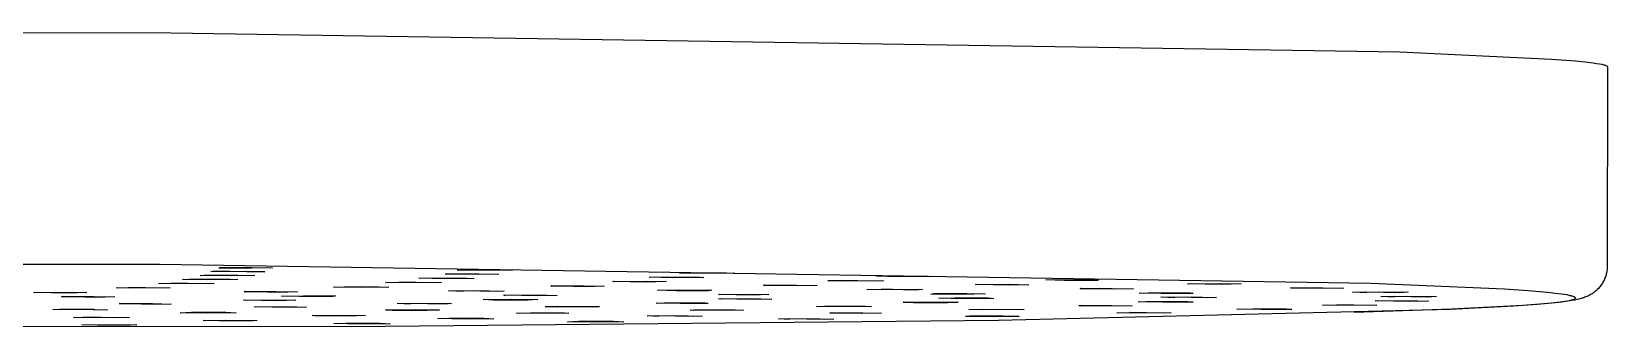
# Model space of a CAD drawing. Header units: millimetres. Extents: x -10942 to 92711, y -16583 to 30009.
# Drawn here: x -5009.8 to -4900.8, y 5350.2 to 5370.6 of the extents above; entities that cross this region are included whole.
import ezdxf

# ---------------------------------------------------------------- set-up
doc = ezdxf.new("R2010")
doc.units = ezdxf.units.MM
doc.header["$LTSCALE"] = 1000
doc.header["$MEASUREMENT"] = 0
doc.layers.add('Default', color=7, linetype='Continuous', true_color=0x000000)

# ---------------------------------------------------------------- blocks, each defined once
blk = doc.blocks.new('Raindance S Showerpipe 300 1jet+thermostat 27114000 front')
at = {"layer": 'Default', "color": 7, "true_color": 0xffffff}
for p, q in [((276.64, 1567.59), (391.31, 1567.51)), ((391.31, 1567.51), (476.33, 1566.18)), ((476.33, 1566.18), (486.82, 1565.69)), ((486.82, 1565.69), (488.48, 1565.56)), ((488.48, 1565.56), (489.15, 1565.49)), ((489.15, 1565.49), (489.7, 1565.43)), ((489.7, 1565.43), (489.93, 1565.39)), ((489.93, 1565.39), (490.13, 1565.36)), ((490.13, 1565.36), (490.3, 1565.33)), ((490.3, 1565.33), (490.38, 1565.31)), ((490.38, 1565.31), (490.44, 1565.29)), ((490.44, 1565.29), (490.47, 1565.28)), ((490.47, 1565.28), (490.5, 1565.27)), ((490.5, 1565.27), (490.53, 1565.27)), ((490.53, 1565.27), (490.55, 1565.26)), ((490.55, 1565.26), (490.57, 1565.25)), ((490.57, 1565.25), (490.6, 1565.24)), ((490.6, 1565.24), (490.61, 1565.24)), ((490.61, 1565.24), (490.61, 1565.23)), ((490.61, 1565.23), (490.62, 1565.23)), ((490.62, 1565.23), (490.63, 1565.22)), ((490.63, 1565.22), (490.64, 1565.22)), ((490.64, 1565.22), (490.65, 1565.21)), ((490.65, 1565.21), (490.65, 1565.21)), ((490.65, 1565.21), (490.66, 1565.21)), ((490.66, 1565.21), (490.66, 1565.2)), ((490.66, 1565.2), (490.67, 1565.2)), ((490.67, 1565.2), (490.67, 1565.19)), ((490.67, 1565.19), (490.68, 1565.19)), ((490.69, 1565.15), (490.67, 1551.36)), ((490.68, 1565.19), (490.68, 1565.18)), ((490.68, 1565.18), (490.69, 1565.18)), ((490.69, 1565.18), (490.69, 1565.18)), ((490.69, 1565.18), (490.69, 1565.17)), ((490.69, 1565.17), (490.69, 1565.17)), ((490.69, 1565.17), (490.69, 1565.16)), ((490.69, 1565.16), (490.69, 1565.16)), ((490.69, 1565.16), (490.69, 1565.15)), ((390.54, 1551.48), (277.56, 1551.56)), ((474.32, 1550.17), (390.54, 1551.48)), ((392.1, 1550.44), (393.02, 1550.48)), ((393.87, 1550.42), (392.1, 1550.44)), ((393.02, 1550.48), (395.42, 1550.47)), ((393.34, 1550.71), (393.61, 1550.74)), ((395.51, 1550.69), (393.34, 1550.71)), ((393.61, 1550.74), (395.93, 1550.75)), ((393.87, 1550.42), (393.87, 1550.47)), ((395.93, 1550.43), (393.87, 1550.42)), ((394.07, 1551), (396.29, 1551.02)), ((394.24, 1550.97), (394.07, 1551)), ((396.54, 1550.96), (394.24, 1551.01)), ((394.64, 1551.23), (394.66, 1551.27)), ((396.85, 1551.22), (394.64, 1551.23)), ((394.66, 1551.27), (396.94, 1551.27)), ((395.42, 1550.47), (395.93, 1550.43)), ((395.51, 1550.69), (395.51, 1550.75)), ((397.11, 1550.71), (395.51, 1550.69)), ((395.93, 1550.75), (397.11, 1550.71)), ((396.29, 1551.02), (397.8, 1550.98)), ((396.54, 1550.96), (396.54, 1551.01)), ((397.8, 1550.98), (396.54, 1550.96)), ((396.85, 1551.22), (396.85, 1551.27)), ((398.34, 1551.24), (396.85, 1551.22)), ((396.94, 1551.27), (398.34, 1551.24)), ((408.47, 1550.52), (409.4, 1550.55)), ((410.24, 1550.49), (408.47, 1550.52)), ((409.4, 1550.55), (411.78, 1550.54)), ((410.24, 1550.49), (410.24, 1550.55)), ((412.29, 1550.51), (410.24, 1550.49)), ((410.32, 1550.83), (412.62, 1550.84)), ((410.33, 1550.79), (410.32, 1550.83)), ((412.58, 1550.78), (410.33, 1550.83)), ((411.11, 1551.09), (412.93, 1551.11)), ((412.06, 1551.06), (411.11, 1551.09)), ((411.78, 1550.54), (412.29, 1550.51)), ((414.42, 1551.06), (412.06, 1551.1)), ((412.58, 1550.78), (412.58, 1550.83)), ((413.99, 1550.8), (412.58, 1550.78)), ((412.62, 1550.84), (413.99, 1550.8)), ((412.93, 1551.11), (414.95, 1551.09)), ((414.42, 1551.06), (414.42, 1551.1)), ((414.95, 1551.09), (414.42, 1551.06)), ((424.39, 1550.59), (425.57, 1550.62)), ((425.98, 1550.56), (424.39, 1550.59)), ((425.57, 1550.62), (427.9, 1550.61)), ((425.98, 1550.56), (425.98, 1550.62)), ((428.17, 1550.57), (425.98, 1550.56)), ((426.5, 1550.88), (427.43, 1550.91)), ((428.26, 1550.85), (426.5, 1550.88)), ((427.43, 1550.91), (429.74, 1550.9)), ((427.9, 1550.61), (428.17, 1550.57)), ((428.26, 1550.85), (428.26, 1550.91)), ((430.32, 1550.87), (428.26, 1550.85)), ((429.74, 1550.9), (430.32, 1550.87)), ((436.76, 1550.36), (438.63, 1550.38)), ((437.62, 1550.32), (436.76, 1550.36)), ((440.02, 1550.32), (437.62, 1550.37)), ((438.63, 1550.38), (440.61, 1550.35)), ((440.02, 1550.32), (440.02, 1550.36)), ((440.61, 1550.35), (440.02, 1550.32)), ((440.13, 1550.66), (441.39, 1550.69)), ((441.64, 1550.63), (440.13, 1550.66)), ((441.39, 1550.69), (443.69, 1550.67)), ((441.64, 1550.63), (441.64, 1550.69)), ((443.86, 1550.64), (441.64, 1550.63)), ((443.69, 1550.67), (443.86, 1550.64)), ((451.84, 1550.41), (453.3, 1550.44)), ((453.12, 1550.38), (451.84, 1550.41)), ((453.12, 1550.38), (453.12, 1550.43)), ((455.43, 1550.38), (453.12, 1550.38)), ((453.3, 1550.44), (455.46, 1550.42)), ((455.46, 1550.42), (455.43, 1550.38)), ((455.43, 1550.38), (455.43, 1550.42)), ((490.45, 1550.39), (490.42, 1550.32)), ((490.49, 1550.46), (490.45, 1550.39)), ((490.51, 1550.53), (490.49, 1550.46)), ((490.54, 1550.6), (490.51, 1550.53)), ((490.57, 1550.67), (490.54, 1550.6)), ((490.59, 1550.75), (490.57, 1550.67)), ((490.61, 1550.82), (490.59, 1550.75)), ((490.63, 1550.9), (490.61, 1550.82)), ((490.64, 1550.97), (490.63, 1550.9)), ((490.65, 1551.05), (490.64, 1550.97)), ((490.66, 1551.13), (490.65, 1551.05)), ((490.67, 1551.2), (490.66, 1551.13)), ((490.67, 1551.36), (490.67, 1551.28)), ((490.67, 1551.28), (490.67, 1551.2)), ((381.82, 1549.55), (384.03, 1549.56)), ((381.88, 1549.51), (381.82, 1549.55)), ((384.16, 1549.5), (381.88, 1549.55)), ((383.91, 1549.22), (383.74, 1549.26)), ((383.74, 1549.26), (385.98, 1549.26)), ((386.09, 1549.2), (383.91, 1549.26)), ((384.03, 1549.56), (385.5, 1549.53)), ((384.16, 1549.5), (384.16, 1549.56)), ((385.5, 1549.53), (384.16, 1549.5)), ((385.98, 1549.26), (387.43, 1549.23)), ((386.09, 1549.2), (386.09, 1549.26)), ((387.53, 1549.87), (389.38, 1549.89)), ((388.37, 1549.83), (387.53, 1549.87)), ((390.76, 1549.83), (388.37, 1549.88)), ((389.38, 1549.89), (391.26, 1549.87)), ((390.45, 1550.17), (392.33, 1550.19)), ((391.31, 1550.14), (390.45, 1550.17)), ((391.26, 1549.87), (390.76, 1549.83)), ((390.76, 1549.83), (390.76, 1549.87)), ((393.7, 1550.13), (391.31, 1550.18)), ((392.33, 1550.19), (394.3, 1550.17)), ((393.7, 1550.13), (393.7, 1550.18)), ((394.3, 1550.17), (393.7, 1550.13)), ((396.37, 1549.6), (398.58, 1549.61)), ((396.45, 1549.57), (396.37, 1549.6)), ((398.73, 1549.55), (396.45, 1549.6)), ((398.58, 1549.61), (400.06, 1549.58)), ((398.73, 1549.55), (398.73, 1549.61)), ((400.06, 1549.58), (398.73, 1549.55)), ((398.97, 1549.29), (400.49, 1549.32)), ((400.21, 1549.26), (398.97, 1549.29)), ((400.21, 1549.26), (400.21, 1549.31)), ((402.5, 1549.26), (400.21, 1549.26)), ((400.49, 1549.32), (402.7, 1549.3)), ((402.7, 1549.3), (402.5, 1549.26)), ((402.5, 1549.26), (402.5, 1549.3)), ((402.55, 1549.91), (403.29, 1549.94)), ((404.45, 1549.88), (402.55, 1549.91)), ((403.29, 1549.94), (405.69, 1549.94)), ((404.45, 1549.88), (404.45, 1549.94)), ((406.38, 1549.9), (404.45, 1549.88)), ((405.69, 1549.94), (406.38, 1549.9)), ((406.16, 1550.24), (408.01, 1550.26)), ((407.07, 1550.2), (406.16, 1550.24)), ((409.47, 1550.2), (407.07, 1550.25)), ((408.01, 1550.26), (410.02, 1550.24)), ((410.02, 1550.24), (409.47, 1550.2)), ((409.47, 1550.2), (409.47, 1550.24)), ((410.52, 1549.65), (412.35, 1549.67)), ((411.53, 1549.61), (410.52, 1549.65)), ((413.82, 1549.61), (411.53, 1549.66)), ((412.35, 1549.67), (414.37, 1549.64)), ((413.82, 1549.61), (413.82, 1549.65)), ((414.37, 1549.64), (413.82, 1549.61)), ((414.35, 1549.36), (416.61, 1549.37)), ((414.44, 1549.32), (414.35, 1549.36)), ((416.69, 1549.31), (414.44, 1549.36)), ((416.61, 1549.37), (418.04, 1549.34)), ((416.69, 1549.31), (416.69, 1549.37)), ((418.04, 1549.34), (416.69, 1549.31)), ((417.6, 1549.99), (419.88, 1550)), ((417.66, 1549.95), (417.6, 1549.99)), ((419.94, 1549.94), (417.66, 1549.99)), ((419.88, 1550), (421.29, 1549.97)), ((419.94, 1549.94), (419.94, 1550)), ((421.29, 1549.97), (419.94, 1549.94)), ((421.89, 1550.31), (424.16, 1550.32)), ((421.93, 1550.27), (421.89, 1550.31)), ((424.21, 1550.26), (421.93, 1550.31)), ((424.16, 1550.32), (425.57, 1550.29)), ((424.21, 1550.26), (424.21, 1550.32)), ((425.57, 1550.29), (424.21, 1550.26)), ((424.96, 1549.69), (426.49, 1549.72)), ((426.25, 1549.66), (424.96, 1549.69)), ((426.25, 1549.66), (426.25, 1549.71)), ((428.51, 1549.66), (426.25, 1549.66)), ((426.49, 1549.72), (428.73, 1549.7)), ((428.73, 1549.7), (428.51, 1549.66)), ((428.51, 1549.66), (428.51, 1549.7)), ((429.2, 1549.41), (431.43, 1549.42)), ((429.29, 1549.37), (429.2, 1549.41)), ((431.53, 1549.36), (429.29, 1549.41)), ((431.43, 1549.42), (432.67, 1549.39)), ((431.53, 1549.36), (431.53, 1549.42)), ((432.67, 1549.39), (431.53, 1549.36)), ((432.31, 1550.04), (434.58, 1550.05)), ((432.38, 1550.01), (432.31, 1550.04)), ((434.67, 1549.99), (432.38, 1550.04)), ((434.58, 1550.05), (436.01, 1550.02)), ((434.67, 1549.99), (434.67, 1550.05)), ((436.01, 1550.02), (434.67, 1549.99)), ((439.45, 1549.75), (441.28, 1549.77)), ((440.45, 1549.72), (439.45, 1549.75)), ((442.74, 1549.71), (440.45, 1549.76)), ((441.28, 1549.77), (443.3, 1549.75)), ((443.3, 1549.75), (442.74, 1549.71)), ((442.74, 1549.71), (442.74, 1549.75)), ((443.88, 1549.43), (444.09, 1549.47)), ((446.1, 1549.41), (443.88, 1549.43)), ((444.09, 1549.47), (446.36, 1549.47)), ((446.1, 1549.41), (446.1, 1549.47)), ((447.64, 1549.44), (446.1, 1549.41)), ((446.36, 1549.47), (447.64, 1549.44)), ((446.96, 1550.1), (449.22, 1550.11)), ((447.04, 1550.06), (446.96, 1550.1)), ((449.32, 1550.05), (447.04, 1550.1)), ((449.22, 1550.11), (450.66, 1550.08)), ((449.32, 1550.05), (449.32, 1550.1)), ((450.66, 1550.08), (449.32, 1550.05)), ((454.22, 1549.81), (456.43, 1549.82)), ((454.3, 1549.78), (454.22, 1549.81)), ((456.57, 1549.76), (454.3, 1549.81)), ((456.43, 1549.82), (457.91, 1549.79)), ((456.57, 1549.76), (456.57, 1549.82)), ((457.91, 1549.79), (456.57, 1549.76)), ((458.29, 1549.5), (459.55, 1549.53)), ((459.82, 1549.46), (458.29, 1549.5)), ((459.55, 1549.53), (461.82, 1549.51)), ((459.82, 1549.52), (459.82, 1549.46)), ((462.02, 1549.48), (459.82, 1549.46)), ((461.67, 1550.15), (463.95, 1550.16)), ((461.72, 1550.11), (461.67, 1550.15)), ((463.99, 1550.1), (461.72, 1550.15)), ((461.82, 1549.51), (462.02, 1549.48)), ((463.95, 1550.16), (465.36, 1550.13)), ((463.99, 1550.1), (463.99, 1550.16)), ((465.36, 1550.13), (463.99, 1550.1)), ((468.85, 1549.83), (468.77, 1549.87)), ((468.77, 1549.87), (470.99, 1549.87)), ((471.13, 1549.81), (468.85, 1549.87)), ((470.99, 1549.87), (472.46, 1549.84)), ((471.13, 1549.81), (471.13, 1549.87)), ((472.46, 1549.84), (471.13, 1549.81)), ((473.04, 1549.56), (474.87, 1549.58)), ((474.04, 1549.52), (473.04, 1549.56)), ((476.33, 1549.52), (474.04, 1549.57)), ((483.57, 1549.76), (474.32, 1550.17)), ((474.87, 1549.58), (476.9, 1549.56)), ((475.02, 1549.26), (476.88, 1549.28)), ((475.95, 1549.22), (475.02, 1549.26)), ((478.25, 1549.22), (475.95, 1549.27)), ((476.9, 1549.56), (476.33, 1549.52)), ((476.33, 1549.52), (476.33, 1549.56)), ((476.88, 1549.28), (478.87, 1549.26)), ((478.87, 1549.26), (478.25, 1549.22)), ((478.25, 1549.22), (478.25, 1549.26)), ((485.2, 1549.65), (483.57, 1549.76)), ((486.53, 1549.54), (485.2, 1549.65)), ((487.06, 1549.48), (486.53, 1549.54)), ((487.52, 1549.42), (487.06, 1549.48)), ((487.71, 1549.4), (487.52, 1549.42)), ((487.89, 1549.37), (487.71, 1549.4)), ((488.04, 1549.34), (487.89, 1549.37)), ((488.1, 1549.32), (488.04, 1549.34)), ((488.17, 1549.31), (488.1, 1549.32)), ((488.22, 1549.29), (488.17, 1549.31)), ((488.27, 1549.28), (488.22, 1549.29)), ((488.32, 1549.27), (488.27, 1549.28)), ((488.36, 1549.25), (488.32, 1549.27)), ((488.39, 1549.24), (488.36, 1549.25)), ((488.42, 1549.22), (488.39, 1549.24)), ((489.26, 1549.26), (489.19, 1549.23)), ((489.32, 1549.29), (489.26, 1549.26)), ((489.38, 1549.32), (489.32, 1549.29)), ((489.44, 1549.35), (489.38, 1549.32)), ((489.5, 1549.38), (489.44, 1549.35)), ((489.57, 1549.42), (489.5, 1549.38)), ((489.63, 1549.45), (489.57, 1549.42)), ((489.68, 1549.49), (489.63, 1549.45)), ((489.73, 1549.52), (489.68, 1549.49)), ((489.78, 1549.56), (489.73, 1549.52)), ((489.83, 1549.6), (489.78, 1549.56)), ((489.87, 1549.64), (489.83, 1549.6)), ((489.92, 1549.68), (489.87, 1549.64)), ((489.96, 1549.72), (489.92, 1549.68)), ((490.01, 1549.76), (489.96, 1549.72)), ((490.06, 1549.82), (490.01, 1549.76)), ((490.11, 1549.88), (490.06, 1549.82)), ((490.16, 1549.94), (490.11, 1549.88)), ((490.21, 1550), (490.16, 1549.94)), ((490.26, 1550.06), (490.21, 1550)), ((490.3, 1550.12), (490.26, 1550.06)), ((490.34, 1550.19), (490.3, 1550.12)), ((490.38, 1550.25), (490.34, 1550.19)), ((490.42, 1550.32), (490.38, 1550.25)), ((383.13, 1548.37), (385.2, 1548.38)), ((383.61, 1548.33), (383.13, 1548.37)), ((385.98, 1548.37), (383.61, 1548.37)), ((385.2, 1548.38), (386.92, 1548.35)), ((386.92, 1548.35), (385.98, 1548.32)), ((387.43, 1549.23), (386.09, 1549.2)), ((387.75, 1548.77), (390.03, 1548.78)), ((387.78, 1548.73), (387.75, 1548.77)), ((390.04, 1548.72), (387.78, 1548.77)), ((390.03, 1548.78), (391.33, 1548.74)), ((390.04, 1548.72), (390.04, 1548.78)), ((391.33, 1548.74), (390.04, 1548.72)), ((391.94, 1548.14), (392.73, 1548.17)), ((392.73, 1548.17), (395.12, 1548.17)), ((393.86, 1548.11), (393.86, 1548.17)), ((395.12, 1548.17), (395.82, 1548.13)), ((396.32, 1549.02), (398.56, 1549.03)), ((396.49, 1548.98), (396.32, 1549.02)), ((398.66, 1548.97), (396.49, 1549.02)), ((397.1, 1548.55), (399.35, 1548.56)), ((397.19, 1548.52), (397.1, 1548.55)), ((399.46, 1548.5), (397.19, 1548.55)), ((398.56, 1549.03), (399.96, 1549)), ((398.66, 1548.97), (398.66, 1549.03)), ((399.96, 1549), (398.66, 1548.97)), ((399.35, 1548.56), (400.7, 1548.53)), ((399.46, 1548.5), (399.46, 1548.56)), ((400.7, 1548.53), (399.46, 1548.5)), ((406.16, 1548.34), (408.21, 1548.35)), ((406.62, 1548.3), (406.16, 1548.34)), ((406.62, 1548.34), (406.62, 1548.3)), ((409.01, 1548.29), (406.62, 1548.3)), ((406.95, 1548.78), (408.78, 1548.8)), ((407.89, 1548.74), (406.95, 1548.78)), ((410.26, 1548.74), (407.89, 1548.79)), ((408.21, 1548.35), (409.88, 1548.33)), ((408.78, 1548.8), (410.73, 1548.78)), ((409.01, 1548.29), (409.01, 1548.34)), ((409.88, 1548.33), (409.01, 1548.29)), ((410.73, 1548.78), (410.26, 1548.74)), ((410.26, 1548.74), (410.26, 1548.78)), ((412.91, 1549.06), (414.84, 1549.08)), ((413.6, 1549.02), (412.91, 1549.06)), ((413.6, 1549.06), (413.6, 1549.02)), ((415.98, 1549.02), (413.6, 1549.02)), ((414.84, 1549.08), (416.7, 1549.05)), ((415.98, 1549.02), (415.98, 1549.06)), ((416.7, 1549.05), (415.98, 1549.02)), ((417.19, 1548.56), (419.04, 1548.58)), ((418.07, 1548.52), (417.19, 1548.56)), ((420.44, 1548.52), (418.07, 1548.57)), ((419.04, 1548.58), (420.96, 1548.56)), ((420.96, 1548.56), (420.44, 1548.52)), ((420.44, 1548.52), (420.44, 1548.56)), ((424.87, 1548.81), (425.99, 1548.84)), ((426.53, 1548.78), (424.87, 1548.81)), ((425.99, 1548.84), (428.26, 1548.83)), ((426.53, 1548.78), (426.53, 1548.84)), ((428.48, 1548.79), (426.53, 1548.78)), ((427.22, 1548.32), (427.47, 1548.35)), ((429.42, 1548.3), (427.22, 1548.32)), ((427.47, 1548.35), (429.77, 1548.36)), ((428.26, 1548.83), (428.48, 1548.79)), ((429.18, 1549.11), (431.42, 1549.12)), ((429.36, 1549.08), (429.18, 1549.11)), ((431.54, 1549.06), (429.36, 1549.11)), ((429.42, 1548.3), (429.42, 1548.36)), ((430.93, 1548.32), (429.42, 1548.3)), ((429.77, 1548.36), (430.93, 1548.32)), ((431.42, 1549.12), (432.88, 1549.09)), ((431.54, 1549.06), (431.54, 1549.12)), ((432.88, 1549.09), (431.54, 1549.06)), ((435.97, 1548.58), (437.1, 1548.61)), ((437.66, 1548.55), (435.97, 1548.58)), ((437.1, 1548.61), (439.37, 1548.6)), ((437.66, 1548.55), (437.66, 1548.61)), ((439.77, 1548.56), (437.66, 1548.55)), ((439.37, 1548.6), (439.77, 1548.56)), ((441.97, 1548.87), (443.9, 1548.88)), ((442.67, 1548.83), (441.97, 1548.87)), ((442.67, 1548.87), (442.67, 1548.83)), ((445.06, 1548.82), (442.67, 1548.83)), ((443.9, 1548.88), (445.76, 1548.86)), ((444.43, 1549.14), (445.53, 1549.17)), ((446.15, 1549.11), (444.43, 1549.14)), ((445.06, 1548.82), (445.06, 1548.87)), ((445.76, 1548.86), (445.06, 1548.82)), ((445.53, 1549.17), (447.84, 1549.16)), ((446.15, 1549.11), (446.15, 1549.17)), ((448.25, 1549.13), (446.15, 1549.11)), ((446.52, 1548.36), (448.37, 1548.39)), ((447.43, 1548.33), (446.52, 1548.36)), ((449.8, 1548.33), (447.43, 1548.37)), ((447.84, 1549.16), (448.25, 1549.13)), ((448.37, 1548.39), (450.33, 1548.36)), ((448.55, 1547.63), (479.8, 1548.39)), ((449.8, 1548.33), (449.8, 1548.37)), ((450.33, 1548.36), (449.8, 1548.33)), ((454.12, 1548.64), (456.37, 1548.65)), ((454.29, 1548.6), (454.12, 1548.64)), ((456.48, 1548.59), (454.29, 1548.64)), ((456.37, 1548.65), (457.81, 1548.62)), ((456.48, 1548.59), (456.48, 1548.65)), ((457.81, 1548.62), (456.48, 1548.59)), ((456.74, 1548.14), (458.59, 1548.16)), ((459.99, 1548.1), (457.62, 1548.15)), ((458.23, 1548.9), (459.37, 1548.93)), ((459.9, 1548.87), (458.23, 1548.9)), ((458.59, 1548.16), (460.51, 1548.14)), ((459.37, 1548.93), (461.65, 1548.92)), ((459.8, 1549.21), (461.65, 1549.23)), ((460.73, 1549.17), (459.8, 1549.21)), ((459.9, 1548.87), (459.9, 1548.93)), ((462.03, 1548.88), (459.9, 1548.87)), ((459.99, 1548.1), (459.99, 1548.15)), ((463.03, 1549.17), (460.73, 1549.22)), ((461.65, 1549.23), (463.65, 1549.2)), ((461.65, 1548.92), (462.03, 1548.88)), ((463.03, 1549.17), (463.03, 1549.21)), ((463.65, 1549.2), (463.03, 1549.17)), ((465.05, 1548.39), (466.19, 1548.42)), ((466.72, 1548.36), (465.05, 1548.39)), ((466.19, 1548.42), (468.46, 1548.41)), ((466.72, 1548.36), (466.72, 1548.41)), ((468.85, 1548.37), (466.72, 1548.36)), ((468.46, 1548.41), (468.85, 1548.37)), ((470.98, 1548.67), (472.78, 1548.69)), ((471.96, 1548.64), (470.98, 1548.67)), ((474.32, 1548.64), (471.96, 1548.68)), ((472.78, 1548.69), (474.74, 1548.67)), ((479.9, 1548.39), (473.16, 1548.15)), ((474.32, 1548.64), (474.32, 1548.68)), ((474.74, 1548.67), (474.32, 1548.64)), ((474.63, 1548.97), (476.86, 1548.98)), ((474.8, 1548.93), (474.63, 1548.97)), ((476.98, 1548.92), (474.8, 1548.97)), ((476.86, 1548.98), (478.32, 1548.95)), ((476.98, 1548.92), (476.98, 1548.98)), ((478.32, 1548.95), (476.98, 1548.92)), ((479.8, 1548.39), (484.21, 1548.61)), ((484.83, 1548.65), (479.9, 1548.39)), ((484.21, 1548.61), (485.83, 1548.73)), ((486.59, 1548.78), (484.83, 1548.65)), ((485.83, 1548.73), (487.07, 1548.84)), ((487.2, 1548.84), (486.59, 1548.78)), ((487.07, 1548.84), (487.54, 1548.9)), ((487.81, 1548.92), (487.2, 1548.84)), ((487.54, 1548.9), (487.74, 1548.93)), ((487.74, 1548.93), (487.92, 1548.96)), ((488.22, 1548.98), (487.81, 1548.92)), ((487.92, 1548.96), (488.07, 1548.99)), ((488.07, 1548.99), (488.13, 1549)), ((488.13, 1549), (488.19, 1549.02)), ((488.19, 1549.02), (488.25, 1549.03)), ((488.4, 1549.01), (488.22, 1548.98)), ((488.25, 1549.03), (488.3, 1549.05)), ((488.3, 1549.05), (488.34, 1549.06)), ((488.34, 1549.06), (488.38, 1549.08)), ((488.38, 1549.08), (488.41, 1549.09)), ((488.58, 1549.05), (488.4, 1549.01)), ((488.41, 1549.09), (488.43, 1549.11)), ((488.44, 1549.21), (488.42, 1549.22)), ((488.43, 1549.11), (488.45, 1549.12)), ((488.46, 1549.19), (488.44, 1549.21)), ((488.45, 1549.12), (488.46, 1549.13)), ((488.47, 1549.18), (488.46, 1549.19)), ((488.46, 1549.13), (488.47, 1549.15)), ((488.47, 1549.16), (488.47, 1549.18)), ((488.47, 1549.15), (488.47, 1549.16)), ((488.72, 1549.08), (488.58, 1549.05)), ((488.86, 1549.12), (488.72, 1549.08)), ((488.93, 1549.14), (488.86, 1549.12)), ((489, 1549.16), (488.93, 1549.14)), ((489.06, 1549.18), (489, 1549.16)), ((489.13, 1549.21), (489.06, 1549.18)), ((489.19, 1549.23), (489.13, 1549.21)), ((290.8, 1547.26), (403.79, 1547.19)), ((384.58, 1547.82), (386.56, 1547.84)), ((385.25, 1547.79), (384.58, 1547.82)), ((385.14, 1547.3), (386.85, 1547.33)), ((386.24, 1547.27), (385.14, 1547.3)), ((387.64, 1547.78), (385.25, 1547.83)), ((386.24, 1547.27), (386.24, 1547.32)), ((388.49, 1547.27), (386.24, 1547.27)), ((386.56, 1547.84), (388.45, 1547.82)), ((386.85, 1547.33), (388.96, 1547.31)), ((387.64, 1547.78), (387.64, 1547.83)), ((388.45, 1547.82), (387.64, 1547.78)), ((388.96, 1547.31), (388.49, 1547.27)), ((388.49, 1547.27), (388.49, 1547.31)), ((393.86, 1548.11), (391.94, 1548.14)), ((393.55, 1547.61), (395.1, 1547.63)), ((394.67, 1547.57), (393.55, 1547.61)), ((395.82, 1548.13), (393.86, 1548.11)), ((394.67, 1547.57), (394.67, 1547.63)), ((397.02, 1547.58), (394.67, 1547.57)), ((395.1, 1547.63), (397.27, 1547.61)), ((397.02, 1547.62), (397.02, 1547.58)), ((397.27, 1547.61), (397.02, 1547.58)), ((401.08, 1547.96), (403.28, 1547.97)), ((401.26, 1547.92), (401.08, 1547.96)), ((401.26, 1547.92), (401.26, 1547.96)), ((403.57, 1547.91), (401.26, 1547.92)), ((402.59, 1547.39), (403.41, 1547.42)), ((404.46, 1547.36), (402.59, 1547.39)), ((403.28, 1547.97), (404.76, 1547.94)), ((403.41, 1547.42), (405.79, 1547.42)), ((403.57, 1547.96), (403.57, 1547.91)), ((404.76, 1547.94), (403.57, 1547.91)), ((403.79, 1547.19), (448.55, 1547.63)), ((404.46, 1547.36), (404.46, 1547.42)), ((406.48, 1547.38), (404.46, 1547.36)), ((405.79, 1547.42), (406.48, 1547.38)), ((409.78, 1547.73), (410.56, 1547.76)), ((411.69, 1547.7), (409.78, 1547.73)), ((410.56, 1547.76), (412.95, 1547.76)), ((411.69, 1547.7), (411.69, 1547.76)), ((413.66, 1547.72), (411.69, 1547.7)), ((412.95, 1547.76), (413.66, 1547.72)), ((415.22, 1548.11), (416.18, 1548.14)), ((416.79, 1548.08), (415.22, 1548.11)), ((416.18, 1548.14), (418.54, 1548.14)), ((416.79, 1548.08), (416.79, 1548.14)), ((418.83, 1548.1), (416.79, 1548.08)), ((418.54, 1548.14), (418.83, 1548.1)), ((418.75, 1547.52), (419.54, 1547.55)), ((420.67, 1547.49), (418.75, 1547.52)), ((419.54, 1547.55), (421.93, 1547.55)), ((420.67, 1547.49), (420.67, 1547.55)), ((422.64, 1547.51), (420.67, 1547.49)), ((421.93, 1547.55), (422.64, 1547.51)), ((424.25, 1547.92), (426.17, 1547.94)), ((425.04, 1547.88), (424.25, 1547.92)), ((427.4, 1547.88), (425.04, 1547.93)), ((426.17, 1547.94), (428.07, 1547.91)), ((427.4, 1547.88), (427.4, 1547.92)), ((428.07, 1547.91), (427.4, 1547.88)), ((433.35, 1547.71), (435.28, 1547.73)), ((434.11, 1547.67), (433.35, 1547.71)), ((436.5, 1547.67), (434.11, 1547.72)), ((435.28, 1547.73), (437.18, 1547.7)), ((436.5, 1547.67), (436.5, 1547.71)), ((437.18, 1547.7), (436.5, 1547.67)), ((436.92, 1548.1), (436.9, 1548.14)), ((436.9, 1548.14), (439.17, 1548.14)), ((439.18, 1548.08), (436.92, 1548.14)), ((439.17, 1548.14), (440.47, 1548.11)), ((439.18, 1548.08), (439.18, 1548.14)), ((440.47, 1548.11), (439.18, 1548.08)), ((446.27, 1547.89), (446.57, 1547.92)), ((448.45, 1547.87), (446.27, 1547.89)), ((446.57, 1547.92), (448.88, 1547.93)), ((448.45, 1547.87), (448.45, 1547.93)), ((450, 1547.89), (448.45, 1547.87)), ((448.88, 1547.93), (450, 1547.89)), ((457.62, 1548.11), (456.74, 1548.14)), ((460.51, 1548.14), (459.99, 1548.1))]:
    blk.add_line(p, q, dxfattribs=at)

msp = doc.modelspace()

# ---------------------------------------------------------------- block references
at = {"layer": 'Default'}
msp.add_blockref('Raindance S Showerpipe 300 1jet+thermostat 27114000 front', (-5391.5, 3802.99), dxfattribs=at)

doc.saveas('drawing.dxf')
